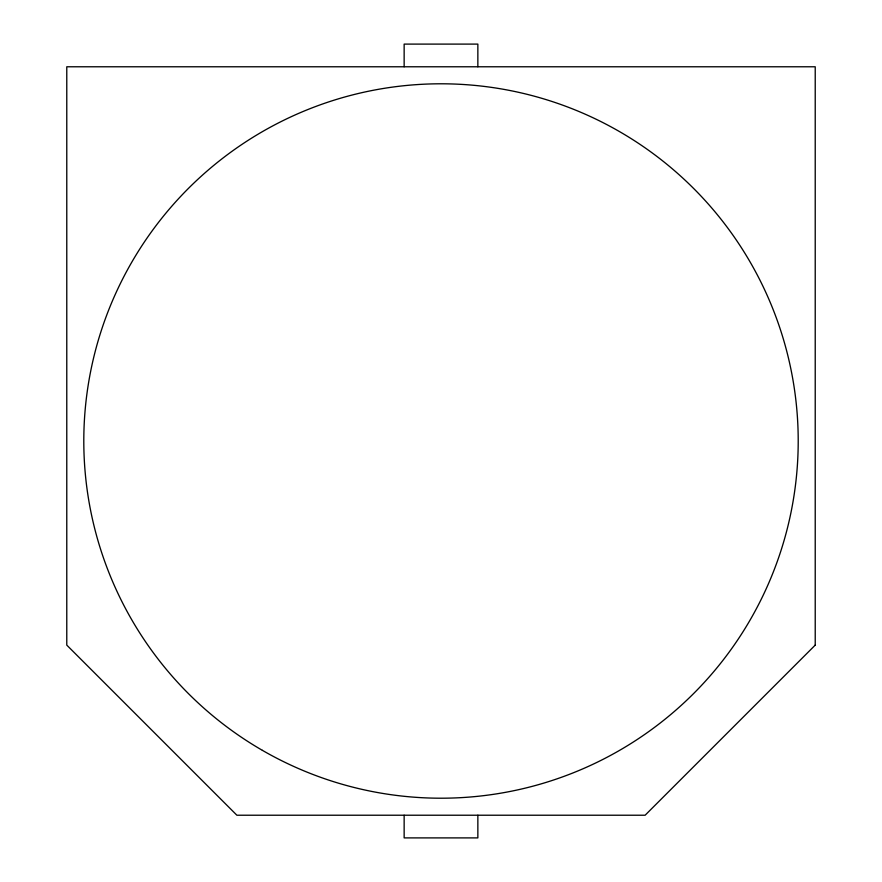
<?xml version="1.0" encoding="UTF-8"?>
<svg xmlns="http://www.w3.org/2000/svg" width="882" height="882" viewBox="0 0 882 882"><rect width="100%" height="100%" fill="white"/><g stroke="black" fill="none" stroke-linecap="round" stroke-linejoin="round"><path stroke-width="1.32" d="M477.857 66.778L477.857 44.1L404.143 44.1L404.143 66.778M477.857 815.222L477.857 837.9L404.143 837.9L404.143 815.222M815.222 645.117L645.117 815.222L236.883 815.222L66.778 645.117L66.778 66.778L815.222 66.778L815.222 645.117M262.395 750.35A357.21 357.21 0 0 0 798.21 441A357.21 357.21 0 0 0 262.395 131.65A357.21 357.21 0 0 0 262.395 750.35"/></g></svg>
